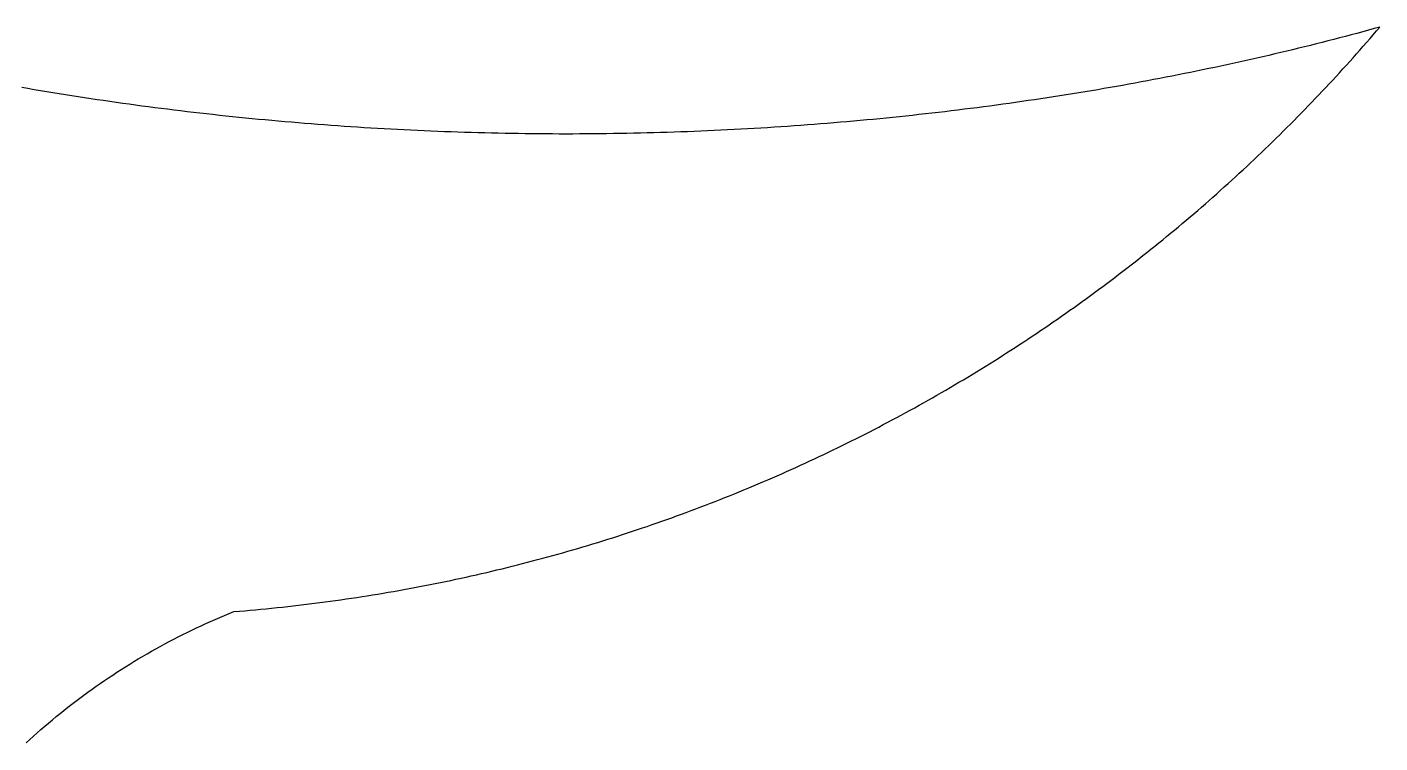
# Model space of a CAD drawing. Extents: x -331 to 1103, y -532 to 1751.
# Drawn here: x -119.3 to -29.6, y 1700.2 to 1747.7 of the extents above; entities that cross this region are included whole.
import ezdxf

# ---------------------------------------------------------------- set-up
doc = ezdxf.new("R2010")
doc.units = 0
doc.layers.add('Default_Layer', color=1, linetype='CONTINUOUS')

msp = doc.modelspace()

# ---------------------------------------------------------------- linework, layer by layer
at = {"layer": 'Default_Layer'}
msp.add_lwpolyline([(-119.346, 1700.245), (-119.102, 1700.469), (-118.857, 1700.691), (-118.609, 1700.912), (-118.361, 1701.13), (-118.11, 1701.347), (-117.858, 1701.562), (-117.604, 1701.775), (-117.349, 1701.987), (-117.091, 1702.196), (-116.833, 1702.404), (-116.572, 1702.609), (-116.31, 1702.813), (-116.047, 1703.015), (-115.781, 1703.215), (-115.515, 1703.413), (-115.246, 1703.61), (-114.976, 1703.804), (-114.705, 1703.996), (-114.432, 1704.187), (-114.157, 1704.375), (-113.881, 1704.562), (-113.603, 1704.746), (-113.324, 1704.929), (-113.043, 1705.109), (-112.761, 1705.288), (-112.477, 1705.464), (-112.192, 1705.639), (-111.906, 1705.811), (-111.618, 1705.982), (-111.328, 1706.15), (-111.037, 1706.316), (-110.745, 1706.481), (-110.451, 1706.643), (-110.156, 1706.803), (-109.859, 1706.961), (-109.561, 1707.117), (-109.262, 1707.271), (-108.961, 1707.422), (-108.659, 1707.572), (-108.355, 1707.719), (-108.05, 1707.865), (-107.744, 1708.008), (-107.436, 1708.149), (-107.128, 1708.288), (-106.817, 1708.424), (-106.506, 1708.559), (-106.193, 1708.691), (-105.879, 1708.821), (-105.564, 1708.948), (-105.206, 1708.977), (-104.848, 1709.007), (-104.491, 1709.038), (-104.135, 1709.07), (-103.778, 1709.104), (-103.422, 1709.138), (-103.066, 1709.173), (-102.711, 1709.21), (-102.356, 1709.247), (-102.001, 1709.286), (-101.647, 1709.326), (-101.293, 1709.367), (-100.94, 1709.409), (-100.587, 1709.452), (-100.234, 1709.496), (-99.881, 1709.541), (-99.529, 1709.587), (-99.178, 1709.634), (-98.826, 1709.683), (-98.475, 1709.732), (-98.125, 1709.783), (-97.775, 1709.834), (-97.425, 1709.887), (-97.075, 1709.941), (-96.726, 1709.996), (-96.378, 1710.051), (-96.029, 1710.108), (-95.682, 1710.166), (-95.334, 1710.225), (-94.987, 1710.286), (-94.64, 1710.347), (-94.294, 1710.409), (-93.948, 1710.472), (-93.603, 1710.536), (-93.258, 1710.602), (-92.913, 1710.668), (-92.568, 1710.736), (-92.225, 1710.804), (-91.881, 1710.874), (-91.538, 1710.944), (-91.195, 1711.016), (-90.853, 1711.088), (-90.511, 1711.162), (-90.17, 1711.237), (-89.829, 1711.312), (-89.488, 1711.389), (-89.148, 1711.467), (-88.808, 1711.546), (-88.469, 1711.625), (-88.13, 1711.706), (-87.791, 1711.788), (-87.453, 1711.871), (-87.115, 1711.955), (-86.778, 1712.04), (-86.441, 1712.126), (-86.105, 1712.213), (-85.769, 1712.301), (-85.434, 1712.39), (-85.099, 1712.48), (-84.764, 1712.571), (-84.43, 1712.663), (-84.096, 1712.755), (-83.763, 1712.849), (-83.43, 1712.944), (-83.097, 1713.04), (-82.765, 1713.137), (-82.434, 1713.235), (-82.103, 1713.334), (-81.772, 1713.434), (-81.442, 1713.535), (-81.112, 1713.637), (-80.783, 1713.74), (-80.454, 1713.844), (-80.126, 1713.949), (-79.798, 1714.055), (-79.471, 1714.161), (-79.144, 1714.269), (-78.817, 1714.378), (-78.491, 1714.488), (-78.166, 1714.598), (-77.84, 1714.71), (-77.516, 1714.823), (-77.192, 1714.936), (-76.868, 1715.051), (-76.545, 1715.167), (-76.222, 1715.283), (-75.9, 1715.4), (-75.578, 1715.519), (-75.257, 1715.638), (-74.936, 1715.759), (-74.616, 1715.88), (-74.296, 1716.002), (-73.977, 1716.125), (-73.658, 1716.25), (-73.339, 1716.375), (-73.022, 1716.501), (-72.704, 1716.628), (-72.387, 1716.756), (-72.071, 1716.884), (-71.755, 1717.014), (-71.44, 1717.145), (-71.125, 1717.277), (-70.811, 1717.409), (-70.497, 1717.543), (-70.183, 1717.677), (-69.871, 1717.813), (-69.558, 1717.949), (-69.247, 1718.086), (-68.935, 1718.224), (-68.624, 1718.364), (-68.314, 1718.504), (-68.004, 1718.644), (-67.695, 1718.786), (-67.386, 1718.929), (-67.078, 1719.073), (-66.771, 1719.217), (-66.464, 1719.363), (-66.157, 1719.509), (-65.851, 1719.657), (-65.545, 1719.805), (-65.24, 1719.954), (-64.936, 1720.104), (-64.632, 1720.255), (-64.328, 1720.407), (-64.026, 1720.559), (-63.723, 1720.713), (-63.421, 1720.868), (-63.12, 1721.023), (-62.82, 1721.179), (-62.519, 1721.336), (-62.22, 1721.495), (-61.921, 1721.654), (-61.622, 1721.813), (-61.324, 1721.974), (-61.027, 1722.136), (-60.73, 1722.298), (-60.434, 1722.461), (-60.138, 1722.626), (-59.843, 1722.791), (-59.548, 1722.957), (-59.254, 1723.124), (-58.961, 1723.291), (-58.668, 1723.46), (-58.375, 1723.629), (-58.084, 1723.8), (-57.792, 1723.971), (-57.502, 1724.143), (-57.212, 1724.316), (-56.922, 1724.49), (-56.633, 1724.664), (-56.345, 1724.84), (-56.057, 1725.016), (-55.77, 1725.193), (-55.483, 1725.371), (-55.197, 1725.55), (-54.912, 1725.73), (-54.627, 1725.91), (-54.343, 1726.092), (-54.059, 1726.274), (-53.776, 1726.457), (-53.494, 1726.641), (-53.212, 1726.825), (-52.93, 1727.011), (-52.65, 1727.197), (-52.37, 1727.385), (-52.09, 1727.573), (-51.811, 1727.762), (-51.533, 1727.951), (-51.255, 1728.142), (-50.978, 1728.333), (-50.702, 1728.525), (-50.426, 1728.718), (-50.151, 1728.912), (-49.876, 1729.107), (-49.602, 1729.302), (-49.329, 1729.499), (-49.056, 1729.696), (-48.784, 1729.893), (-48.512, 1730.092), (-48.242, 1730.292), (-47.971, 1730.492), (-47.702, 1730.693), (-47.433, 1730.895), (-47.164, 1731.098), (-46.896, 1731.301), (-46.629, 1731.505), (-46.363, 1731.71), (-46.097, 1731.916), (-45.832, 1732.123), (-45.567, 1732.33), (-45.303, 1732.539), (-45.04, 1732.748), (-44.777, 1732.957), (-44.515, 1733.168), (-44.254, 1733.379), (-43.993, 1733.592), (-43.733, 1733.804), (-43.474, 1734.018), (-43.215, 1734.233), (-42.957, 1734.448), (-42.699, 1734.664), (-42.443, 1734.881), (-42.186, 1735.098), (-41.931, 1735.316), (-41.676, 1735.536), (-41.422, 1735.755), (-41.169, 1735.976), (-40.916, 1736.197), (-40.664, 1736.419), (-40.412, 1736.642), (-40.161, 1736.866), (-39.911, 1737.09), (-39.662, 1737.315), (-39.413, 1737.541), (-39.165, 1737.768), (-38.917, 1737.995), (-38.671, 1738.223), (-38.424, 1738.452), (-38.179, 1738.682), (-37.934, 1738.912), (-37.69, 1739.143), (-37.447, 1739.375), (-37.204, 1739.608), (-36.962, 1739.841), (-36.721, 1740.075), (-36.481, 1740.31), (-36.241, 1740.545), (-36.002, 1740.781), (-35.763, 1741.018), (-35.525, 1741.256), (-35.288, 1741.494), (-35.052, 1741.733), (-34.816, 1741.973), (-34.581, 1742.213), (-34.347, 1742.455), (-34.113, 1742.697), (-33.881, 1742.939), (-33.649, 1743.182), (-33.417, 1743.427), (-33.186, 1743.671), (-32.956, 1743.917), (-32.727, 1744.163), (-32.499, 1744.41), (-32.271, 1744.657), (-32.044, 1744.906), (-31.817, 1745.155), (-31.592, 1745.404), (-31.367, 1745.654), (-31.143, 1745.906), (-30.919, 1746.157), (-30.697, 1746.41), (-30.475, 1746.663), (-30.253, 1746.916), (-30.033, 1747.171), (-29.813, 1747.426), (-29.594, 1747.682), (-29.974, 1747.577), (-30.355, 1747.472), (-30.736, 1747.369), (-31.119, 1747.266), (-31.502, 1747.163), (-31.886, 1747.062), (-32.271, 1746.961), (-32.657, 1746.861), (-33.043, 1746.761), (-33.431, 1746.663), (-33.819, 1746.565), (-34.208, 1746.467), (-34.598, 1746.371), (-34.989, 1746.275), (-35.381, 1746.18), (-35.773, 1746.085), (-36.166, 1745.992), (-36.56, 1745.899), (-36.955, 1745.807), (-37.35, 1745.715), (-37.747, 1745.625), (-38.144, 1745.535), (-38.542, 1745.445), (-38.94, 1745.357), (-39.34, 1745.269), (-39.74, 1745.182), (-40.141, 1745.096), (-40.542, 1745.011), (-40.944, 1744.926), (-41.348, 1744.842), (-41.751, 1744.759), (-42.156, 1744.676), (-42.561, 1744.595), (-42.967, 1744.514), (-43.374, 1744.433), (-43.781, 1744.354), (-44.189, 1744.275), (-44.598, 1744.198), (-45.007, 1744.121), (-45.417, 1744.044), (-45.828, 1743.969), (-46.239, 1743.894), (-46.651, 1743.82), (-47.064, 1743.747), (-47.478, 1743.675), (-47.892, 1743.603), (-48.306, 1743.532), (-48.722, 1743.462), (-49.138, 1743.393), (-49.554, 1743.325), (-49.971, 1743.257), (-50.389, 1743.19), (-50.808, 1743.124), (-51.227, 1743.059), (-51.646, 1742.994), (-52.067, 1742.931), (-52.487, 1742.868), (-52.909, 1742.806), (-53.331, 1742.745), (-53.753, 1742.685), (-54.177, 1742.625), (-54.6, 1742.566), (-55.024, 1742.508), (-55.449, 1742.451), (-55.875, 1742.395), (-56.301, 1742.34), (-56.727, 1742.285), (-57.154, 1742.231), (-57.582, 1742.178), (-58.01, 1742.126), (-58.438, 1742.075), (-58.867, 1742.024), (-59.297, 1741.975), (-59.727, 1741.926), (-60.158, 1741.878), (-60.589, 1741.831), (-61.02, 1741.785), (-61.452, 1741.739), (-61.885, 1741.695), (-62.318, 1741.651), (-62.751, 1741.608), (-63.185, 1741.566), (-63.62, 1741.525), (-64.055, 1741.485), (-64.49, 1741.446), (-64.926, 1741.407), (-65.362, 1741.37), (-65.798, 1741.333), (-66.235, 1741.297), (-66.673, 1741.262), (-67.111, 1741.228), (-67.549, 1741.194), (-67.988, 1741.162), (-68.427, 1741.13), (-68.866, 1741.1), (-69.306, 1741.07), (-69.746, 1741.041), (-70.187, 1741.013), (-70.628, 1740.986), (-71.069, 1740.96), (-71.511, 1740.935), (-71.953, 1740.91), (-72.396, 1740.887), (-72.839, 1740.864), (-73.282, 1740.842), (-73.725, 1740.821), (-74.169, 1740.801), (-74.613, 1740.782), (-75.058, 1740.764), (-75.503, 1740.747), (-75.948, 1740.731), (-76.393, 1740.716), (-76.839, 1740.701), (-77.285, 1740.688), (-77.731, 1740.675), (-78.178, 1740.663), (-78.625, 1740.652), (-79.072, 1740.643), (-79.519, 1740.634), (-79.967, 1740.626), (-80.415, 1740.619), (-80.863, 1740.613), (-81.312, 1740.607), (-81.761, 1740.603), (-82.21, 1740.6), (-82.659, 1740.598), (-83.108, 1740.596), (-83.558, 1740.596), (-84.008, 1740.596), (-84.457, 1740.598), (-84.906, 1740.6), (-85.355, 1740.603), (-85.804, 1740.607), (-86.252, 1740.613), (-86.701, 1740.619), (-87.149, 1740.626), (-87.596, 1740.634), (-88.044, 1740.643), (-88.491, 1740.652), (-88.938, 1740.663), (-89.385, 1740.675), (-89.831, 1740.688), (-90.277, 1740.701), (-90.723, 1740.716), (-91.168, 1740.731), (-91.613, 1740.747), (-92.058, 1740.764), (-92.503, 1740.782), (-92.947, 1740.801), (-93.391, 1740.821), (-93.834, 1740.842), (-94.277, 1740.864), (-94.72, 1740.887), (-95.163, 1740.91), (-95.605, 1740.935), (-96.046, 1740.96), (-96.488, 1740.986), (-96.929, 1741.013), (-97.369, 1741.041), (-97.81, 1741.07), (-98.25, 1741.1), (-98.689, 1741.13), (-99.128, 1741.162), (-99.567, 1741.194), (-100.005, 1741.228), (-100.443, 1741.262), (-100.881, 1741.297), (-101.318, 1741.333), (-101.754, 1741.37), (-102.19, 1741.407), (-102.626, 1741.446), (-103.061, 1741.485), (-103.496, 1741.525), (-103.931, 1741.566), (-104.365, 1741.608), (-104.798, 1741.651), (-105.231, 1741.695), (-105.664, 1741.739), (-106.096, 1741.785), (-106.527, 1741.831), (-106.958, 1741.878), (-107.389, 1741.926), (-107.819, 1741.975), (-108.249, 1742.024), (-108.678, 1742.075), (-109.106, 1742.126), (-109.534, 1742.178), (-109.962, 1742.231), (-110.389, 1742.285), (-110.815, 1742.34), (-111.241, 1742.395), (-111.667, 1742.451), (-112.091, 1742.508), (-112.516, 1742.566), (-112.939, 1742.625), (-113.363, 1742.685), (-113.785, 1742.745), (-114.207, 1742.806), (-114.629, 1742.868), (-115.049, 1742.931), (-115.47, 1742.994), (-115.889, 1743.059), (-116.308, 1743.124), (-116.727, 1743.19), (-117.145, 1743.257), (-117.562, 1743.325), (-117.978, 1743.393), (-118.394, 1743.462), (-118.81, 1743.532), (-119.224, 1743.603), (-119.638, 1743.675)], dxfattribs=at)

doc.saveas('drawing.dxf')
